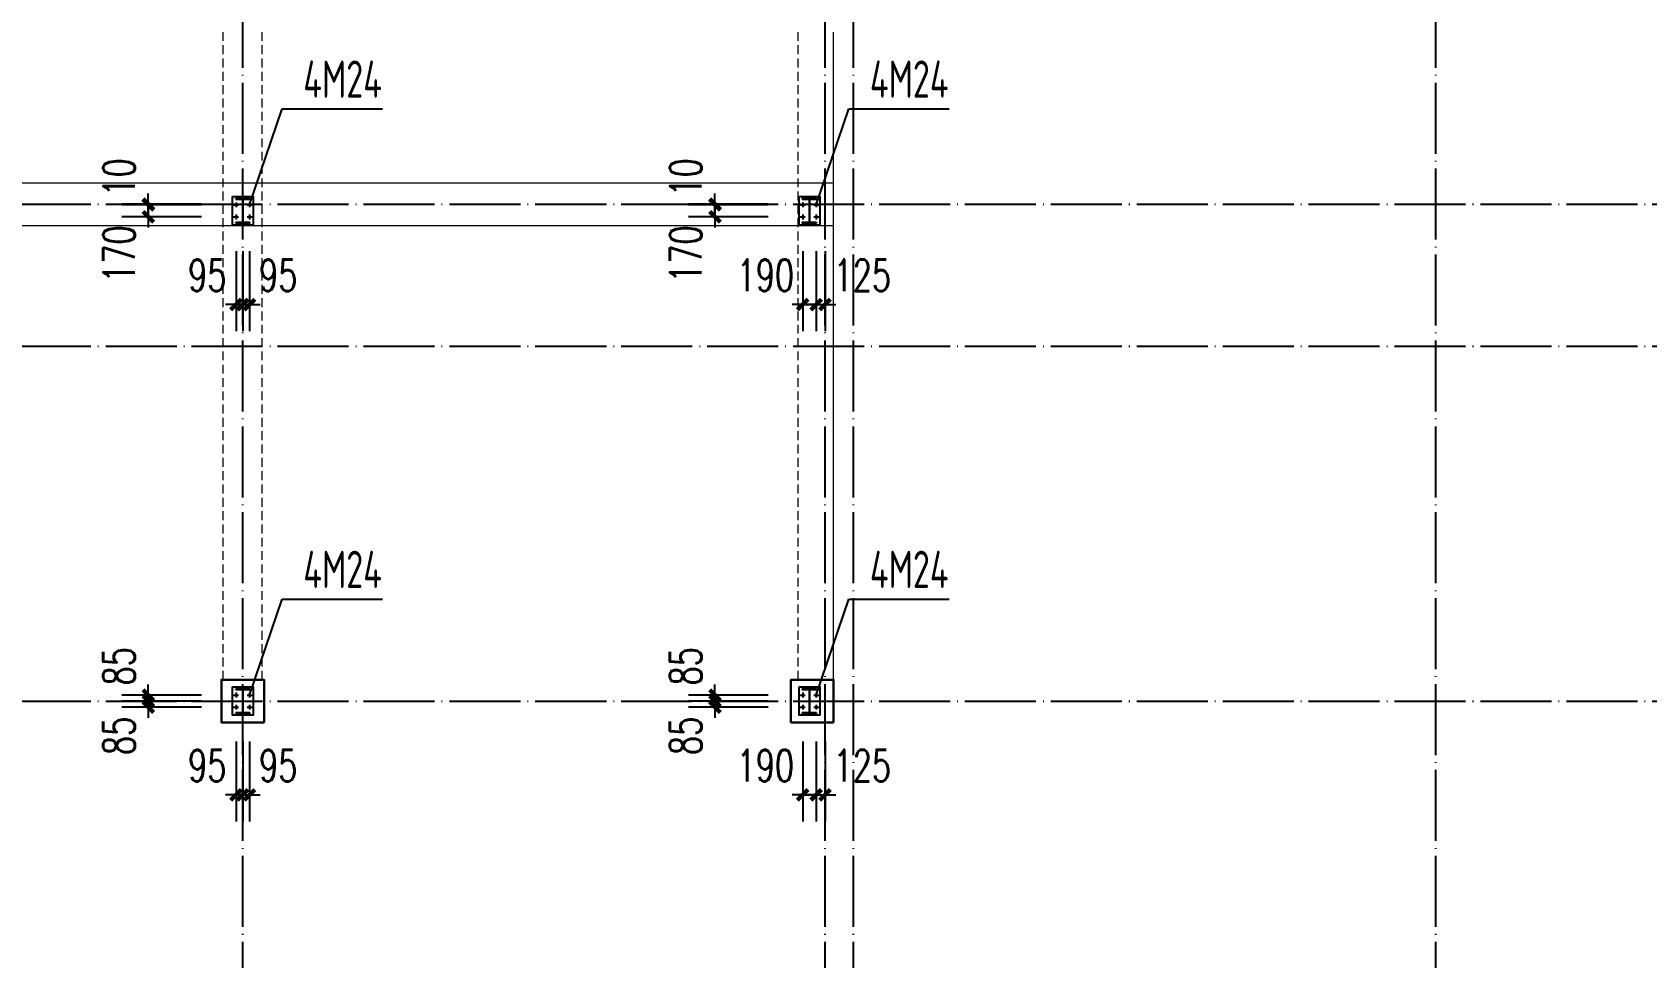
# Model space of a CAD drawing. Extents: x 712773 to 1022356, y -298958 to 209542.
# Drawn here: x 959227 to 981963, y 3469 to 16503 of the extents above; entities that cross this region are included whole.
import ezdxf

# ---------------------------------------------------------------- set-up
doc = ezdxf.new("R2010")
doc.units = 0
doc.header["$LTSCALE"] = 500
doc.header["$MEASUREMENT"] = 0
doc.linetypes.add('DOTE', pattern=[2.42, 2, -0.2, 0.02, -0.2])
doc.linetypes.add('HIDDEN', pattern=[0.375, 0.25, -0.125])
doc.layers.get('0').update_dxf_attribs({"linetype": 'CONTINUOUS'})
doc.layers.get('DEFPOINTS').update_dxf_attribs({"linetype": 'CONTINUOUS'})
for name, color, linetype, lineweight in [('0S-柱-线', 50, 'CONTINUOUS', 30), ('0S-梁-不可见', 4, 'HIDDEN', 18), ('0S-梁-线', 5, 'CONTINUOUS', 18), ('10', 7, 'CONTINUOUS', 18)]:
    doc.layers.add(name, color=color, linetype=linetype, lineweight=lineweight)
for name, color, linetype in [('DIM_LEAD', 3, 'CONTINUOUS'), ('DOTE', 1, 'DOTE'), ('PUB_DIM', 3, 'CONTINUOUS'), ('PUB_TEXT', 7, 'CONTINUOUS'), ('钢架', 7, 'CONTINUOUS')]:
    doc.layers.add(name, color=color, linetype=linetype)
doc.styles.add('_TCH_DIM_T3', font='SIMPLEX', dxfattribs={"width": 0.705882, "bigfont": 'GBCBIG'})
doc.styles.add('TSSD_Rein', font='tssdeng.shx', dxfattribs={"width": 0.7, "bigfont": 'hztxt.shx'})
doc.dimstyles.new('_TCH_ARCH&&150', dxfattribs={"dimtxt": 446.25, "dimasz": 150, "dimexe": 375, "dimexo": 450, "dimgap": 189.375, "dimtad": 1, "dimdec": 0, "dimzin": 0, "dimdsep": 46, "dimtxsty": '_TCH_DIM_T3', "dimblk": 'ARCHTICK', "dimcen": 0.09, "dimclrt": 7, "dimazin": 2, "dimtfac": 1, "dimtdec": 0, "dimtix": 1, "dimtmove": 2, "dimatfit": 3, "dimfxl": 0, "dimtolj": 1, "dimtzin": 0, "dimarcsym": 0})

# ---------------------------------------------------------------- blocks, each defined once
blk = doc.blocks.new('segagvsegrgbes')
for p, q in [((930039, 1009), (930109, 1009)), ((930074, 1044), (930074, 974)), ((930229, 1009), (930299, 1009)), ((930264, 1044), (930264, 974)), ((930039, 839), (930109, 839)), ((930074, 874), (930074, 804)), ((930229, 839), (930299, 839)), ((930264, 874), (930264, 804))]:
    blk.add_line(p, q)
at = {"layer": '10', "color": 1}
for centre in [(930074, 1009), (930264, 1009), (930074, 839), (930264, 839)]:
    blk.add_circle(centre, 13, dxfattribs=at)
blk = doc.blocks.new('sergsbgegberbsegb')
at = {"layer": '0S-梁-不可见'}
for p, q in [((1018690, -262753), (1018690, -253633)), ((1019240, -262753), (1019240, -253633)), ((1026785, -262753), (1026785, -253633))]:
    blk.add_line(p, q, dxfattribs=at)
at = {"layer": '0S-梁-线'}
for p, q in [((1027285, -262753), (1027285, -253633)), ((985245, -255753), (1027285, -255753)), ((985245, -256353), (1027285, -256353))]:
    blk.add_line(p, q, dxfattribs=at)
blk = doc.blocks.new('_ArchTick')
at = {"color": 0, "linetype": 'ByBlock', "const_width": 0.4}
blk.add_lwpolyline([(-0.5, -0.5), (0.5, 0.5)], dxfattribs=at)
blk = doc.blocks.new('*D723')
at = {"layer": 'DEFPOINTS', "color": 0, "transparency": 16777216}
for p in [(962096, 13868), (962191, 13868), (962191, 12668)]:
    blk.add_point(p, dxfattribs=at)
at = {"layer": 'PUB_DIM', "color": 0, "lineweight": -2, "transparency": 16777216}
for p, q in [((962096, 13418), (962096, 12293)), ((962191, 13418), (962191, 12293)), ((962096, 12668), (961946, 12668)), ((962096, 12668), (962191, 12668)), ((962191, 12668), (962341, 12668))]:
    blk.add_line(p, q, dxfattribs=at)
at = {"layer": 'PUB_DIM', "color": 0, "lineweight": -2, "transparency": 16777216, "xscale": 150, "yscale": 150, "zscale": 150}
blk.add_blockref('_ArchTick', (962096, 12668), dxfattribs=at)
at = {"layer": 'PUB_DIM', "color": 0, "lineweight": -2, "transparency": 16777216, "xscale": 150, "yscale": 150, "zscale": 150, "rotation": 180}
blk.add_blockref('_ArchTick', (962191, 12668), dxfattribs=at)
at = {"layer": 'PUB_DIM', "color": 7, "transparency": 16777216, "insert": (961691, 13080), "char_height": 446.2, "attachment_point": 5, "style": '_TCH_DIM_T3'}
blk.add_mtext('\\A1;95', dxfattribs=at)
blk = doc.blocks.new('*D724')
at = {"layer": 'DEFPOINTS', "color": 0, "transparency": 16777216}
for p in [(962191, 13868), (962286, 13868), (962286, 12668)]:
    blk.add_point(p, dxfattribs=at)
at = {"layer": 'PUB_DIM', "color": 0, "lineweight": -2, "transparency": 16777216}
for p, q in [((962191, 13418), (962191, 12293)), ((962286, 13418), (962286, 12293)), ((962191, 12668), (962041, 12668)), ((962191, 12668), (962286, 12668)), ((962286, 12668), (962436, 12668))]:
    blk.add_line(p, q, dxfattribs=at)
at = {"layer": 'PUB_DIM', "color": 0, "lineweight": -2, "transparency": 16777216, "xscale": 150, "yscale": 150, "zscale": 150}
blk.add_blockref('_ArchTick', (962191, 12668), dxfattribs=at)
at = {"layer": 'PUB_DIM', "color": 0, "lineweight": -2, "transparency": 16777216, "xscale": 150, "yscale": 150, "zscale": 150, "rotation": 180}
blk.add_blockref('_ArchTick', (962286, 12668), dxfattribs=at)
at = {"layer": 'PUB_DIM', "color": 7, "transparency": 16777216, "insert": (962691, 13080), "char_height": 446.2, "attachment_point": 5, "style": '_TCH_DIM_T3'}
blk.add_mtext('\\A1;95', dxfattribs=at)
blk = doc.blocks.new('*D725')
at = {"layer": 'DEFPOINTS', "color": 0, "transparency": 16777216}
for p in [(970076, 13868), (970266, 13868), (970266, 12668)]:
    blk.add_point(p, dxfattribs=at)
at = {"layer": 'PUB_DIM', "color": 0, "lineweight": -2, "transparency": 16777216}
for p, q in [((970076, 13418), (970076, 12293)), ((970266, 13418), (970266, 12293)), ((970076, 12668), (969926, 12668)), ((970076, 12668), (970266, 12668)), ((970266, 12668), (970416, 12668))]:
    blk.add_line(p, q, dxfattribs=at)
at = {"layer": 'PUB_DIM', "color": 0, "lineweight": -2, "transparency": 16777216, "xscale": 150, "yscale": 150, "zscale": 150}
blk.add_blockref('_ArchTick', (970076, 12668), dxfattribs=at)
at = {"layer": 'PUB_DIM', "color": 0, "lineweight": -2, "transparency": 16777216, "xscale": 150, "yscale": 150, "zscale": 150, "rotation": 180}
blk.add_blockref('_ArchTick', (970266, 12668), dxfattribs=at)
at = {"layer": 'PUB_DIM', "color": 7, "transparency": 16777216, "insert": (969551, 13080), "char_height": 446.2, "attachment_point": 5, "style": '_TCH_DIM_T3'}
blk.add_mtext('\\A1;190', dxfattribs=at)
blk = doc.blocks.new('*D726')
at = {"layer": 'DEFPOINTS', "color": 0, "transparency": 16777216}
for p in [(970266, 13868), (970391, 13868), (970391, 12668)]:
    blk.add_point(p, dxfattribs=at)
at = {"layer": 'PUB_DIM', "color": 0, "lineweight": -2, "transparency": 16777216}
for p, q in [((970266, 13418), (970266, 12293)), ((970391, 13418), (970391, 12293)), ((970266, 12668), (970116, 12668)), ((970266, 12668), (970391, 12668)), ((970391, 12668), (970541, 12668))]:
    blk.add_line(p, q, dxfattribs=at)
at = {"layer": 'PUB_DIM', "color": 0, "lineweight": -2, "transparency": 16777216, "xscale": 150, "yscale": 150, "zscale": 150}
blk.add_blockref('_ArchTick', (970266, 12668), dxfattribs=at)
at = {"layer": 'PUB_DIM', "color": 0, "lineweight": -2, "transparency": 16777216, "xscale": 150, "yscale": 150, "zscale": 150, "rotation": 180}
blk.add_blockref('_ArchTick', (970391, 12668), dxfattribs=at)
at = {"layer": 'PUB_DIM', "color": 7, "transparency": 16777216, "insert": (970916, 13080), "char_height": 446.2, "attachment_point": 5, "style": '_TCH_DIM_T3'}
blk.add_mtext('\\A1;125', dxfattribs=at)
blk = doc.blocks.new('*D743')
at = {"layer": 'DEFPOINTS', "color": 0, "transparency": 16777216}
for p in [(962096, 6963), (962191, 6963), (962191, 5763)]:
    blk.add_point(p, dxfattribs=at)
at = {"layer": 'PUB_DIM', "color": 0, "lineweight": -2, "transparency": 16777216}
for p, q in [((962096, 6513), (962096, 5388)), ((962191, 6513), (962191, 5388)), ((962096, 5763), (961946, 5763)), ((962096, 5763), (962191, 5763)), ((962191, 5763), (962341, 5763))]:
    blk.add_line(p, q, dxfattribs=at)
at = {"layer": 'PUB_DIM', "color": 0, "lineweight": -2, "transparency": 16777216, "xscale": 150, "yscale": 150, "zscale": 150}
blk.add_blockref('_ArchTick', (962096, 5763), dxfattribs=at)
at = {"layer": 'PUB_DIM', "color": 0, "lineweight": -2, "transparency": 16777216, "xscale": 150, "yscale": 150, "zscale": 150, "rotation": 180}
blk.add_blockref('_ArchTick', (962191, 5763), dxfattribs=at)
at = {"layer": 'PUB_DIM', "color": 7, "transparency": 16777216, "insert": (961691, 6175), "char_height": 446.2, "attachment_point": 5, "style": '_TCH_DIM_T3'}
blk.add_mtext('\\A1;95', dxfattribs=at)
blk = doc.blocks.new('*D744')
at = {"layer": 'DEFPOINTS', "color": 0, "transparency": 16777216}
for p in [(962191, 6963), (962286, 6963), (962286, 5763)]:
    blk.add_point(p, dxfattribs=at)
at = {"layer": 'PUB_DIM', "color": 0, "lineweight": -2, "transparency": 16777216}
for p, q in [((962191, 6513), (962191, 5388)), ((962286, 6513), (962286, 5388)), ((962191, 5763), (962041, 5763)), ((962191, 5763), (962286, 5763)), ((962286, 5763), (962436, 5763))]:
    blk.add_line(p, q, dxfattribs=at)
at = {"layer": 'PUB_DIM', "color": 0, "lineweight": -2, "transparency": 16777216, "xscale": 150, "yscale": 150, "zscale": 150}
blk.add_blockref('_ArchTick', (962191, 5763), dxfattribs=at)
at = {"layer": 'PUB_DIM', "color": 0, "lineweight": -2, "transparency": 16777216, "xscale": 150, "yscale": 150, "zscale": 150, "rotation": 180}
blk.add_blockref('_ArchTick', (962286, 5763), dxfattribs=at)
at = {"layer": 'PUB_DIM', "color": 7, "transparency": 16777216, "insert": (962691, 6175), "char_height": 446.2, "attachment_point": 5, "style": '_TCH_DIM_T3'}
blk.add_mtext('\\A1;95', dxfattribs=at)
blk = doc.blocks.new('*D745')
at = {"layer": 'DEFPOINTS', "color": 0, "transparency": 16777216}
for p in [(960861, 7083), (962061, 7083), (962061, 6998)]:
    blk.add_point(p, dxfattribs=at)
at = {"layer": 'PUB_DIM', "color": 0, "lineweight": -2, "transparency": 16777216}
for p, q in [((961611, 7083), (960486, 7083)), ((960861, 7083), (960861, 7233)), ((960861, 6998), (960861, 7083)), ((961611, 6998), (960486, 6998)), ((960861, 6998), (960861, 6848))]:
    blk.add_line(p, q, dxfattribs=at)
at = {"layer": 'PUB_DIM', "color": 0, "lineweight": -2, "transparency": 16777216, "xscale": 150, "yscale": 150, "zscale": 150}
for p, rotation in [((960861, 7083), 270), ((960861, 6998), 90)]:
    blk.add_blockref('_ArchTick', p, dxfattribs=dict(at, rotation=rotation))
at = {"layer": 'PUB_DIM', "color": 7, "transparency": 16777216, "insert": (960449, 6593), "char_height": 446.2, "attachment_point": 5, "rotation": 90, "style": '_TCH_DIM_T3'}
blk.add_mtext('\\A1;85', dxfattribs=at)
blk = doc.blocks.new('*D746')
at = {"layer": 'DEFPOINTS', "color": 0, "transparency": 16777216}
for p in [(960861, 7168), (962061, 7168), (962061, 7083)]:
    blk.add_point(p, dxfattribs=at)
at = {"layer": 'PUB_DIM', "color": 0, "lineweight": -2, "transparency": 16777216}
for p, q in [((960861, 7168), (960861, 7318)), ((961611, 7168), (960486, 7168)), ((961611, 7083), (960486, 7083)), ((960861, 7083), (960861, 7168)), ((960861, 7083), (960861, 6933))]:
    blk.add_line(p, q, dxfattribs=at)
at = {"layer": 'PUB_DIM', "color": 0, "lineweight": -2, "transparency": 16777216, "xscale": 150, "yscale": 150, "zscale": 150}
for p, rotation in [((960861, 7168), 270), ((960861, 7083), 90)]:
    blk.add_blockref('_ArchTick', p, dxfattribs=dict(at, rotation=rotation))
at = {"layer": 'PUB_DIM', "color": 7, "transparency": 16777216, "insert": (960449, 7573), "char_height": 446.2, "attachment_point": 5, "rotation": 90, "style": '_TCH_DIM_T3'}
blk.add_mtext('\\A1;85', dxfattribs=at)
blk = doc.blocks.new('*D747')
at = {"layer": 'DEFPOINTS', "color": 0, "transparency": 16777216}
for p in [(970076, 6963), (970266, 6963), (970266, 5763)]:
    blk.add_point(p, dxfattribs=at)
at = {"layer": 'PUB_DIM', "color": 0, "lineweight": -2, "transparency": 16777216}
for p, q in [((970076, 6513), (970076, 5388)), ((970266, 6513), (970266, 5388)), ((970076, 5763), (969926, 5763)), ((970076, 5763), (970266, 5763)), ((970266, 5763), (970416, 5763))]:
    blk.add_line(p, q, dxfattribs=at)
at = {"layer": 'PUB_DIM', "color": 0, "lineweight": -2, "transparency": 16777216, "xscale": 150, "yscale": 150, "zscale": 150}
blk.add_blockref('_ArchTick', (970076, 5763), dxfattribs=at)
at = {"layer": 'PUB_DIM', "color": 0, "lineweight": -2, "transparency": 16777216, "xscale": 150, "yscale": 150, "zscale": 150, "rotation": 180}
blk.add_blockref('_ArchTick', (970266, 5763), dxfattribs=at)
at = {"layer": 'PUB_DIM', "color": 7, "transparency": 16777216, "insert": (969551, 6175), "char_height": 446.2, "attachment_point": 5, "style": '_TCH_DIM_T3'}
blk.add_mtext('\\A1;190', dxfattribs=at)
blk = doc.blocks.new('*D748')
at = {"layer": 'DEFPOINTS', "color": 0, "transparency": 16777216}
for p in [(970266, 6963), (970391, 6963), (970391, 5763)]:
    blk.add_point(p, dxfattribs=at)
at = {"layer": 'PUB_DIM', "color": 0, "lineweight": -2, "transparency": 16777216}
for p, q in [((970266, 6513), (970266, 5388)), ((970391, 6513), (970391, 5388)), ((970266, 5763), (970116, 5763)), ((970266, 5763), (970391, 5763)), ((970391, 5763), (970541, 5763))]:
    blk.add_line(p, q, dxfattribs=at)
at = {"layer": 'PUB_DIM', "color": 0, "lineweight": -2, "transparency": 16777216, "xscale": 150, "yscale": 150, "zscale": 150}
blk.add_blockref('_ArchTick', (970266, 5763), dxfattribs=at)
at = {"layer": 'PUB_DIM', "color": 0, "lineweight": -2, "transparency": 16777216, "xscale": 150, "yscale": 150, "zscale": 150, "rotation": 180}
blk.add_blockref('_ArchTick', (970391, 5763), dxfattribs=at)
at = {"layer": 'PUB_DIM', "color": 7, "transparency": 16777216, "insert": (970916, 6175), "char_height": 446.2, "attachment_point": 5, "style": '_TCH_DIM_T3'}
blk.add_mtext('\\A1;125', dxfattribs=at)
blk = doc.blocks.new('*D749')
at = {"layer": 'DEFPOINTS', "color": 0, "transparency": 16777216}
for p in [(968841, 7083), (970041, 7083), (970041, 6998)]:
    blk.add_point(p, dxfattribs=at)
at = {"layer": 'PUB_DIM', "color": 0, "lineweight": -2, "transparency": 16777216}
for p, q in [((969591, 7083), (968466, 7083)), ((968841, 7083), (968841, 7233)), ((968841, 6998), (968841, 7083)), ((969591, 6998), (968466, 6998)), ((968841, 6998), (968841, 6848))]:
    blk.add_line(p, q, dxfattribs=at)
at = {"layer": 'PUB_DIM', "color": 0, "lineweight": -2, "transparency": 16777216, "xscale": 150, "yscale": 150, "zscale": 150}
for p, rotation in [((968841, 7083), 270), ((968841, 6998), 90)]:
    blk.add_blockref('_ArchTick', p, dxfattribs=dict(at, rotation=rotation))
at = {"layer": 'PUB_DIM', "color": 7, "transparency": 16777216, "insert": (968429, 6593), "char_height": 446.2, "attachment_point": 5, "rotation": 90, "style": '_TCH_DIM_T3'}
blk.add_mtext('\\A1;85', dxfattribs=at)
blk = doc.blocks.new('*D750')
at = {"layer": 'DEFPOINTS', "color": 0, "transparency": 16777216}
for p in [(968841, 7168), (970041, 7168), (970041, 7083)]:
    blk.add_point(p, dxfattribs=at)
at = {"layer": 'PUB_DIM', "color": 0, "lineweight": -2, "transparency": 16777216}
for p, q in [((968841, 7168), (968841, 7318)), ((969591, 7168), (968466, 7168)), ((969591, 7083), (968466, 7083)), ((968841, 7083), (968841, 7168)), ((968841, 7083), (968841, 6933))]:
    blk.add_line(p, q, dxfattribs=at)
at = {"layer": 'PUB_DIM', "color": 0, "lineweight": -2, "transparency": 16777216, "xscale": 150, "yscale": 150, "zscale": 150}
for p, rotation in [((968841, 7168), 270), ((968841, 7083), 90)]:
    blk.add_blockref('_ArchTick', p, dxfattribs=dict(at, rotation=rotation))
at = {"layer": 'PUB_DIM', "color": 7, "transparency": 16777216, "insert": (968429, 7573), "char_height": 446.2, "attachment_point": 5, "rotation": 90, "style": '_TCH_DIM_T3'}
blk.add_mtext('\\A1;85', dxfattribs=at)
blk = doc.blocks.new('*D818')
at = {"layer": 'DEFPOINTS', "color": 0, "transparency": 16777216}
for p in [(960861, 14073), (962061, 14073), (962061, 13903)]:
    blk.add_point(p, dxfattribs=at)
at = {"layer": 'PUB_DIM', "color": 0, "lineweight": -2, "transparency": 16777216}
for p, q in [((960861, 14073), (960861, 14223)), ((961611, 14073), (960486, 14073)), ((961611, 13903), (960486, 13903)), ((960861, 13903), (960861, 14073)), ((960861, 13903), (960861, 13753))]:
    blk.add_line(p, q, dxfattribs=at)
at = {"layer": 'PUB_DIM', "color": 0, "lineweight": -2, "transparency": 16777216, "xscale": 150, "yscale": 150, "zscale": 150}
for p, rotation in [((960861, 14073), 270), ((960861, 13903), 90)]:
    blk.add_blockref('_ArchTick', p, dxfattribs=dict(at, rotation=rotation))
at = {"layer": 'PUB_DIM', "color": 7, "transparency": 16777216, "insert": (960449, 13378), "char_height": 446.2, "attachment_point": 5, "rotation": 90, "style": '_TCH_DIM_T3'}
blk.add_mtext('\\A1;170', dxfattribs=at)
blk = doc.blocks.new('*D819')
at = {"layer": 'DEFPOINTS', "color": 0, "transparency": 16777216}
for p in [(960861, 14083), (962061, 14083), (962061, 14073)]:
    blk.add_point(p, dxfattribs=at)
at = {"layer": 'PUB_DIM', "color": 0, "lineweight": -2, "transparency": 16777216}
for p, q in [((960861, 14083), (960861, 14233)), ((961611, 14083), (960486, 14083)), ((961611, 14073), (960486, 14073)), ((960861, 14073), (960861, 14083)), ((960861, 14073), (960861, 13923))]:
    blk.add_line(p, q, dxfattribs=at)
at = {"layer": 'PUB_DIM', "color": 0, "lineweight": -2, "transparency": 16777216, "xscale": 150, "yscale": 150, "zscale": 150}
for p, rotation in [((960861, 14083), 270), ((960861, 14073), 90)]:
    blk.add_blockref('_ArchTick', p, dxfattribs=dict(at, rotation=rotation))
at = {"layer": 'PUB_DIM', "color": 7, "transparency": 16777216, "insert": (960449, 14458), "char_height": 446.2, "attachment_point": 5, "rotation": 90, "style": '_TCH_DIM_T3'}
blk.add_mtext('\\A1;10', dxfattribs=at)
blk = doc.blocks.new('*D820')
at = {"layer": 'DEFPOINTS', "color": 0, "transparency": 16777216}
for p in [(968841, 14073), (970041, 14073), (970041, 13903)]:
    blk.add_point(p, dxfattribs=at)
at = {"layer": 'PUB_DIM', "color": 0, "lineweight": -2, "transparency": 16777216}
for p, q in [((968841, 14073), (968841, 14223)), ((969591, 14073), (968466, 14073)), ((969591, 13903), (968466, 13903)), ((968841, 13903), (968841, 14073)), ((968841, 13903), (968841, 13753))]:
    blk.add_line(p, q, dxfattribs=at)
at = {"layer": 'PUB_DIM', "color": 0, "lineweight": -2, "transparency": 16777216, "xscale": 150, "yscale": 150, "zscale": 150}
for p, rotation in [((968841, 14073), 270), ((968841, 13903), 90)]:
    blk.add_blockref('_ArchTick', p, dxfattribs=dict(at, rotation=rotation))
at = {"layer": 'PUB_DIM', "color": 7, "transparency": 16777216, "insert": (968429, 13378), "char_height": 446.2, "attachment_point": 5, "rotation": 90, "style": '_TCH_DIM_T3'}
blk.add_mtext('\\A1;170', dxfattribs=at)
blk = doc.blocks.new('*D821')
at = {"layer": 'DEFPOINTS', "color": 0, "transparency": 16777216}
for p in [(968841, 14083), (970041, 14083), (970041, 14073)]:
    blk.add_point(p, dxfattribs=at)
at = {"layer": 'PUB_DIM', "color": 0, "lineweight": -2, "transparency": 16777216}
for p, q in [((968841, 14083), (968841, 14233)), ((969591, 14083), (968466, 14083)), ((969591, 14073), (968466, 14073)), ((968841, 14073), (968841, 14083)), ((968841, 14073), (968841, 13923))]:
    blk.add_line(p, q, dxfattribs=at)
at = {"layer": 'PUB_DIM', "color": 0, "lineweight": -2, "transparency": 16777216, "xscale": 150, "yscale": 150, "zscale": 150}
for p, rotation in [((968841, 14083), 270), ((968841, 14073), 90)]:
    blk.add_blockref('_ArchTick', p, dxfattribs=dict(at, rotation=rotation))
at = {"layer": 'PUB_DIM', "color": 7, "transparency": 16777216, "insert": (968429, 14458), "char_height": 446.2, "attachment_point": 5, "rotation": 90, "style": '_TCH_DIM_T3'}
blk.add_mtext('\\A1;10', dxfattribs=at)

msp = doc.modelspace()

# ---------------------------------------------------------------- linework, layer by layer
at = {"layer": '0S-柱-线'}
for points in [[(962491.1, 6783), (962491.1, 7383), (961891.1, 7383), (961891.1, 6783)], [(970511.1, 6783), (970511.1, 7383), (969911.1, 7383), (969911.1, 6783)]]:
    msp.add_lwpolyline(points, close=True, dxfattribs=at)
at = {"layer": 'DIM_LEAD'}
for p, q in [((962286.1, 14073), (962743.9, 15423.4)), ((962743.9, 15423.4), (964159.1, 15423.4)), ((970266.1, 14073), (970723.9, 15423.4)), ((970723.9, 15423.4), (972139.1, 15423.4)), ((962286.1, 7168), (962743.9, 8518.4)), ((962743.9, 8518.4), (964159.1, 8518.4)), ((970266.1, 7168), (970723.9, 8518.4)), ((970723.9, 8518.4), (972139.1, 8518.4))]:
    msp.add_line(p, q, dxfattribs=at)
at = {"layer": 'DOTE'}
for p, q in [((962191.1, -22717), (962191.1, 18083)), ((970391.1, -22717), (970391.1, 18083)), ((970791.1, -22717), (970791.1, 18083)), ((978991.1, -22717), (978991.1, 18083)), ((927591.1, 14083), (1005191.1, 14083)), ((927591.1, 12083), (1005191.1, 12083)), ((927591.1, 7083), (1005191.1, 7083))]:
    msp.add_line(p, q, dxfattribs=at)
at = {"layer": '钢架', "color": 4}
for p, q in [((962091.1, 14163), (962291.1, 14163)), ((962091.1, 14153), (962091.1, 14163)), ((962091.1, 14153), (962291.1, 14153)), ((962188.1, 14153), (962188.1, 13823)), ((962194.1, 14153), (962194.1, 13823)), ((962291.1, 14163), (962291.1, 14153)), ((970071.1, 14163), (970271.1, 14163)), ((970071.1, 14153), (970071.1, 14163)), ((970071.1, 14153), (970271.1, 14153)), ((970168.1, 14153), (970168.1, 13823)), ((970174.1, 14153), (970174.1, 13823)), ((970271.1, 14163), (970271.1, 14153)), ((962291.1, 13823), (962091.1, 13823)), ((962091.1, 13813), (962091.1, 13823)), ((962291.1, 13813), (962091.1, 13813)), ((962291.1, 13823), (962291.1, 13813)), ((970271.1, 13823), (970071.1, 13823)), ((970071.1, 13813), (970071.1, 13823)), ((970271.1, 13813), (970071.1, 13813)), ((970271.1, 13823), (970271.1, 13813)), ((962091.1, 7258), (962291.1, 7258)), ((962091.1, 7248), (962091.1, 7258)), ((962091.1, 7248), (962291.1, 7248)), ((962188.1, 7248), (962188.1, 6918)), ((962194.1, 7248), (962194.1, 6918)), ((962291.1, 7258), (962291.1, 7248)), ((970071.1, 7258), (970271.1, 7258)), ((970071.1, 7248), (970071.1, 7258)), ((970071.1, 7248), (970271.1, 7248)), ((970168.1, 7248), (970168.1, 6918)), ((970174.1, 7248), (970174.1, 6918)), ((970271.1, 7258), (970271.1, 7248)), ((962291.1, 6918), (962091.1, 6918)), ((962091.1, 6908), (962091.1, 6918)), ((962291.1, 6908), (962091.1, 6908)), ((962291.1, 6918), (962291.1, 6908)), ((970271.1, 6918), (970071.1, 6918)), ((970071.1, 6908), (970071.1, 6918)), ((970271.1, 6908), (970071.1, 6908)), ((970271.1, 6918), (970271.1, 6908))]:
    msp.add_line(p, q, dxfattribs=at)
at = {"layer": '钢架'}
for points in [[(962046.1, 14188), (962336.1, 14188), (962336.1, 13788), (962046.1, 13788)], [(970026.1, 14188), (970316.1, 14188), (970316.1, 13788), (970026.1, 13788)], [(962046.1, 7283), (962336.1, 7283), (962336.1, 6883), (962046.1, 6883)], [(970026.1, 7283), (970316.1, 7283), (970316.1, 6883), (970026.1, 6883)]]:
    msp.add_lwpolyline(points, close=True, dxfattribs=at)

# ---------------------------------------------------------------- block references
msp.add_blockref('sergsbgegberbsegb', (-56773.5, 270136.3))
for p in [(32022.4, 13063.8), (40002.4, 13063.8), (32022.4, 6158.8), (40002.4, 6158.8)]:
    msp.add_blockref('segagvsegrgbes', p, dxfattribs=at)

# ---------------------------------------------------------------- texts
at = {"layer": 'PUB_TEXT', "style": 'TSSD_Rein', "width": 0.7}
for p in [(963042.5, 15580.9), (971022.5, 15580.9), (963042.5, 8675.9), (971022.5, 8675.9)]:
    msp.add_text('4M24', height=525, dxfattribs=at).set_placement(p)

# ---------------------------------------------------------------- dimensions: what is measured, and where the dimension line sits
at = {"layer": 'PUB_DIM'}
for base, p1, p2, angle, picture, middle in [((960861.1, 14083), (962061.1, 14073), (962061.1, 14083), 90, '*D819', (960448.6, 14458)), ((968841.1, 14083), (970041.1, 14073), (970041.1, 14083), 90, '*D821', (968428.6, 14458)), ((960861.1, 14073), (962061.1, 13903), (962061.1, 14073), 90, '*D818', (960448.6, 13378)), ((968841.1, 14073), (970041.1, 13903), (970041.1, 14073), 90, '*D820', (968428.6, 13378)), ((962191.1, 12668), (962096.1, 13868), (962191.1, 13868), 0, '*D723', (961691.1, 13080.5)), ((962286.1, 12668), (962191.1, 13868), (962286.1, 13868), 0, '*D724', (962691.1, 13080.5)), ((970266.1, 12668), (970076.1, 13868), (970266.1, 13868), 0, '*D725', (969551.1, 13080.5)), ((970391.1, 12668), (970266.1, 13868), (970391.1, 13868), 0, '*D726', (970916.1, 13080.5)), ((960861.1, 7168), (962061.1, 7083), (962061.1, 7168), 90, '*D746', (960448.6, 7573)), ((968841.1, 7168), (970041.1, 7083), (970041.1, 7168), 90, '*D750', (968428.6, 7573)), ((960861.1, 7083), (962061.1, 6998), (962061.1, 7083), 90, '*D745', (960448.6, 6593)), ((968841.1, 7083), (970041.1, 6998), (970041.1, 7083), 90, '*D749', (968428.6, 6593)), ((962191.1, 5763), (962096.1, 6963), (962191.1, 6963), 0, '*D743', (961691.1, 6175.5)), ((962286.1, 5763), (962191.1, 6963), (962286.1, 6963), 0, '*D744', (962691.1, 6175.5)), ((970266.1, 5763), (970076.1, 6963), (970266.1, 6963), 0, '*D747', (969551.1, 6175.5)), ((970391.1, 5763), (970266.1, 6963), (970391.1, 6963), 0, '*D748', (970916.1, 6175.5))]:
    dim = msp.add_linear_dim(base=base, p1=p1, p2=p2, angle=angle, dimstyle='_TCH_ARCH&&150', dxfattribs=at)
    dim.commit()
    dim.dimension.update_dxf_attribs({"geometry": picture, "text_midpoint": middle, "dimtype": 129})

doc.saveas('drawing.dxf')
